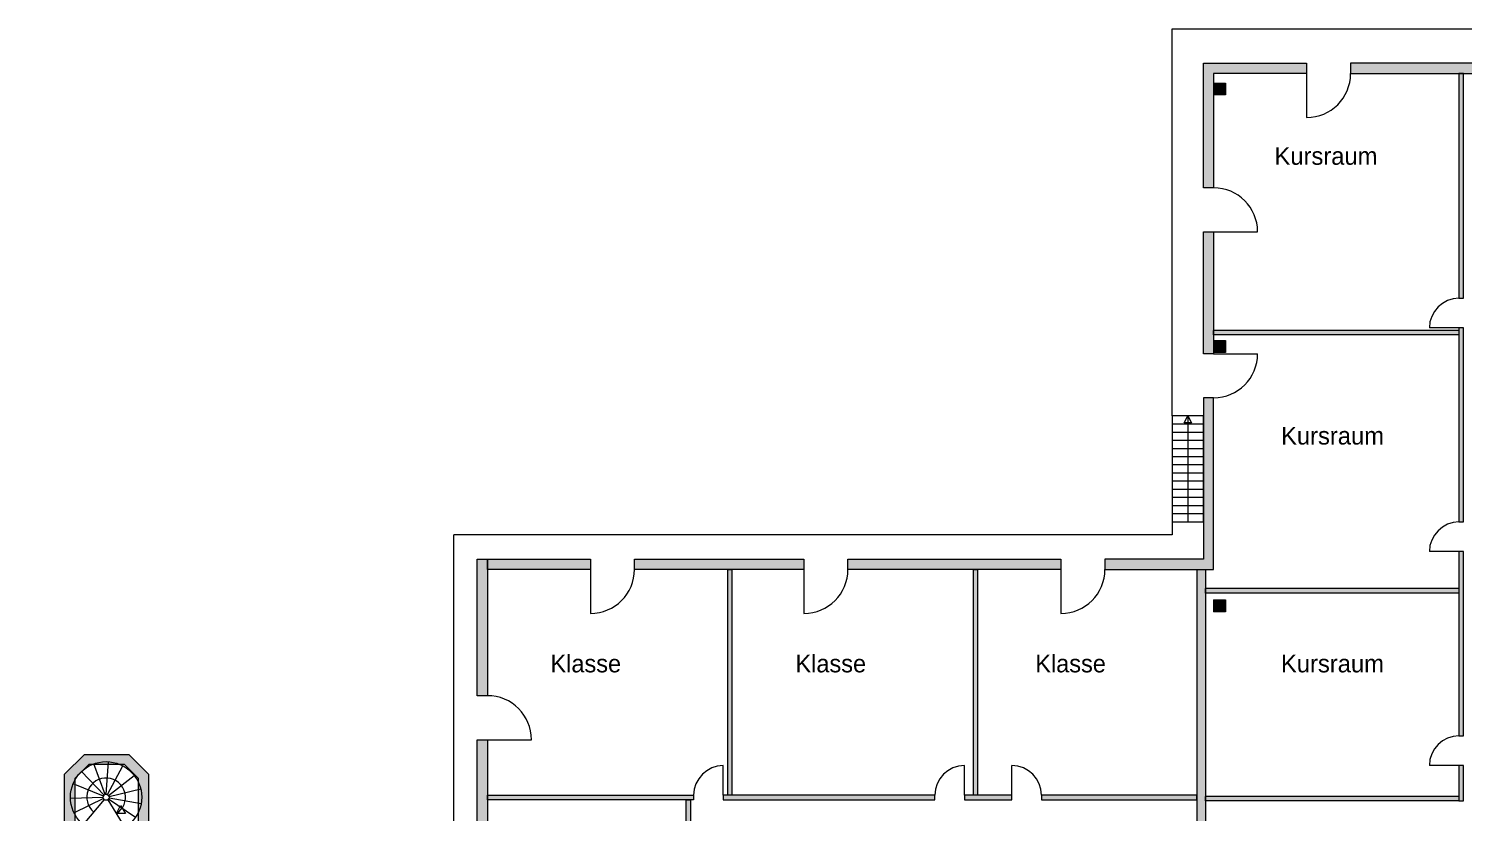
# Model space of a CAD drawing. Header units: inches. Extents: x 27710 to 119880, y 21459 to 82933.
# Drawn here: x 27710 to 76623, y 54397 to 81119 of the extents above; entities that cross this region are included whole.
import ezdxf

# ---------------------------------------------------------------- set-up
doc = ezdxf.new("R2010")
doc.units = ezdxf.units.IN
doc.header["$LTSCALE"] = 250
doc.header["$MEASUREMENT"] = 0
doc.header["$PDMODE"] = 34
doc.header["$PDSIZE"] = 5
doc.linetypes.add('Standardmuster', pattern=[0])
doc.linetypes.add('Volllinie', pattern=[0])
doc.layers.add('Grundebene_Ebene_2', color=7, linetype='Continuous')
doc.styles.add('ARIAL', font='arial.ttf', dxfattribs={"height": 0.2})

# ---------------------------------------------------------------- blocks, each defined once
blk = doc.blocks.new('Color_Area-89')
at = {"layer": 'Grundebene_Ebene_2', "true_color": 0x000000, "transparency": 33554687}
h = blk.add_hatch(color=18, dxfattribs=at)
h.paths.add_polyline_path([(43350, 52329), (31450, 52329), (31450, 55549), (30975, 56024), (29760, 56024), (29285, 55549), (29285, 50349), (32850, 50349), (32850, 48949), (27710, 48949), (27710, 49299), (32500, 49299), (32500, 49999), (28935, 49999), (28935, 55694), (29615, 56374), (31120, 56374), (31800, 55694), (31800, 52679), (43000, 52679), (43000, 56874), (43350, 56874)], flags=0)
h.paths.add_polyline_path([(43350, 63029), (43350, 58374), (43000, 58374), (43000, 63029)], flags=0)
at = {"layer": 'Grundebene_Ebene_2', "color": 18, "linetype": 'Volllinie', "lineweight": 9, "true_color": 0x000000}
for p, q in [((43000, 58374), (43000, 63029)), ((43000, 63029), (43350, 63029)), ((43350, 63029), (43350, 58374)), ((43350, 58374), (43000, 58374)), ((43000, 52679), (43000, 56874)), ((43000, 56874), (43350, 56874)), ((43350, 56874), (43350, 52329)), ((28935, 55694), (29615, 56374)), ((29615, 56374), (31120, 56374)), ((31120, 56374), (31800, 55694)), ((29760, 56024), (29285, 55549)), ((30975, 56024), (29760, 56024)), ((31450, 55549), (30975, 56024)), ((28935, 49999), (28935, 55694)), ((29285, 55549), (29285, 50349)), ((31450, 52329), (31450, 55549)), ((31800, 55694), (31800, 52679)), ((31800, 52679), (43000, 52679)), ((43350, 52329), (31450, 52329)), ((32500, 49999), (28935, 49999)), ((29285, 50349), (32850, 50349)), ((32500, 49299), (32500, 49999)), ((32850, 50349), (32850, 48949)), ((27710, 48949), (27710, 49299)), ((27710, 49299), (32500, 49299)), ((32850, 48949), (27710, 48949))]:
    blk.add_line(p, q, dxfattribs=at)
blk = doc.blocks.new('Color_Area-A9')
at = {"layer": 'Grundebene_Ebene_2', "true_color": 0x000000, "transparency": 33554687}
h = blk.add_hatch(color=18, dxfattribs=at)
h.paths.add_polyline_path([(71280, 79589), (68110, 79589), (68110, 75693), (67760, 75693), (67760, 79939), (71280, 79939)], flags=0)
h.paths.add_polyline_path([(43350, 46179), (43350, 41098), (43000, 41098), (43000, 46179)], flags=0)
h.paths.add_polyline_path([(43000, 32827), (43350, 32827), (43350, 39598), (43000, 39598)], flags=0)
h.paths.add_polyline_path([(43350, 28699), (43350, 31327), (43000, 31327), (43000, 28349), (46574, 28349), (46574, 28699)], flags=0)
h.paths.add_polyline_path([(52798, 28699), (52798, 28349), (48074, 28349), (48074, 28699)], flags=0)
h.paths.add_polyline_path([(58100, 28349), (58100, 28699), (54298, 28699), (54298, 28349)], flags=0)
h.paths.add_polyline_path([(59600, 28349), (59600, 28699), (64820, 28699), (64820, 28349)], flags=0)
h.paths.add_polyline_path([(104490, 42449), (104490, 59673), (104140, 59673), (104140, 42799), (69350, 42799), (69350, 28699), (66320, 28699), (66320, 28349), (69700, 28349), (69700, 42449)], flags=0)
h.paths.add_polyline_path([(104490, 64432), (104490, 67928), (104140, 67928), (104140, 64432)], flags=0)
h.paths.add_polyline_path([(104140, 62932), (104490, 62932), (104490, 61173), (104140, 61173)], flags=0)
h.paths.add_polyline_path([(104490, 69428), (104140, 69428), (104140, 71216), (104490, 71216)], flags=0)
h.paths.add_polyline_path([(104490, 79939), (97547, 79939), (97547, 79589), (104140, 79589), (104140, 72716), (104490, 72716)], flags=0)
h.paths.add_polyline_path([(96047, 79589), (96047, 79939), (88672, 79939), (88672, 79589)], flags=0)
h.paths.add_polyline_path([(87172, 79939), (79706, 79939), (79706, 79589), (87172, 79589)], flags=0)
h.paths.add_polyline_path([(72780, 79939), (72780, 79589), (78206, 79589), (78206, 79939)], flags=0)
h.paths.add_polyline_path([(68110, 74193), (68110, 70034), (67760, 70034), (67760, 74193)], flags=0)
h.paths.add_polyline_path([(67760, 63029), (64404, 63029), (64404, 62679), (68110, 62679), (68110, 68534), (67760, 68534)], flags=0)
h.paths.add_polyline_path([(55643, 63029), (62904, 63029), (62904, 62679), (55643, 62679)], flags=0)
h.paths.add_polyline_path([(54143, 63029), (54143, 62679), (48364, 62679), (48364, 63029)], flags=0)
h.paths.add_polyline_path([(46864, 62679), (43350, 62679), (43350, 63029), (46864, 63029)], flags=0)
at = {"layer": 'Grundebene_Ebene_2', "color": 18, "linetype": 'Volllinie', "lineweight": 9, "true_color": 0x000000}
for p, q in [((67760, 75693), (67760, 79939)), ((67760, 79939), (71280, 79939)), ((71280, 79939), (71280, 79589)), ((72780, 79939), (72780, 79589)), ((78206, 79939), (72780, 79939)), ((71280, 79589), (68110, 79589)), ((68110, 79589), (68110, 75693)), ((72780, 79589), (78206, 79589)), ((68110, 75693), (67760, 75693)), ((67760, 70034), (67760, 74193)), ((67760, 74193), (68110, 74193)), ((68110, 74193), (68110, 70034)), ((68110, 70034), (67760, 70034)), ((68110, 68534), (67760, 68534)), ((67760, 68534), (67760, 63029)), ((68110, 62679), (68110, 68534)), ((43350, 62679), (43350, 63029)), ((43350, 63029), (46864, 63029)), ((46864, 62679), (43350, 62679)), ((46864, 63029), (46864, 62679)), ((48364, 62679), (48364, 63029)), ((48364, 63029), (54143, 63029)), ((54143, 62679), (48364, 62679)), ((54143, 63029), (54143, 62679)), ((55643, 63029), (62904, 63029)), ((55643, 62679), (55643, 63029)), ((62904, 62679), (55643, 62679)), ((62904, 63029), (62904, 62679)), ((67760, 63029), (64404, 63029)), ((64404, 63029), (64404, 62679)), ((64404, 62679), (68110, 62679))]:
    blk.add_line(p, q, dxfattribs=at)
blk = doc.blocks.new('Color_Area-135')
at = {"layer": 'Grundebene_Ebene_2', "true_color": 0x000000, "transparency": 33554687}
blk.add_hatch(color=18, dxfattribs=at).paths.add_polyline_path([(67833, 62679), (67833, 53029), (67533, 53029), (67533, 62679)], flags=0)
at = {"layer": 'Grundebene_Ebene_2', "color": 18, "linetype": 'Volllinie', "lineweight": 9, "true_color": 0x000000}
for p, q in [((67533, 62679), (67533, 53029)), ((67533, 62679), (67833, 62679)), ((67833, 62679), (67833, 53029)), ((67833, 53029), (67533, 53029))]:
    blk.add_line(p, q, dxfattribs=at)
blk = doc.blocks.new('Color_Area-13A')
at = {"layer": 'Grundebene_Ebene_2', "true_color": 0x000000, "transparency": 33554687}
h = blk.add_hatch(color=18, dxfattribs=at)
h.paths.add_polyline_path([(76475, 54789), (76625, 54789), (76625, 55998), (76475, 55998)], flags=0)
h.paths.add_polyline_path([(76475, 70916), (76475, 64297), (76625, 64297), (76625, 70916)], flags=0)
h.paths.add_polyline_path([(76625, 63287), (76475, 63287), (76475, 57008), (76625, 57008)], flags=0)
h.paths.add_polyline_path([(76475, 71926), (76625, 71926), (76625, 79589), (76475, 79589)], flags=0)
at = {"layer": 'Grundebene_Ebene_2', "color": 18, "linetype": 'Volllinie', "lineweight": 9, "true_color": 0x000000}
for p, q in [((76625, 79589), (76475, 79589)), ((76475, 79589), (76475, 71926)), ((76625, 71926), (76625, 79589)), ((76475, 71926), (76625, 71926)), ((76475, 70916), (76475, 64297)), ((76625, 70916), (76475, 70916)), ((76625, 64297), (76625, 70916)), ((76475, 64297), (76625, 64297)), ((76625, 63287), (76475, 63287)), ((76475, 63287), (76475, 57008)), ((76625, 57008), (76625, 63287)), ((76475, 57008), (76625, 57008)), ((76625, 55998), (76475, 55998)), ((76475, 55998), (76475, 54789)), ((76625, 54789), (76625, 55998)), ((76475, 54789), (76625, 54789))]:
    blk.add_line(p, q, dxfattribs=at)
blk = doc.blocks.new('Color_Area-14B')
at = {"layer": 'Grundebene_Ebene_2', "true_color": 0x000000, "transparency": 33554687}
h = blk.add_hatch(color=18, dxfattribs=at)
h.paths.add_polyline_path([(51392, 54978), (51392, 54828), (58605, 54828), (58605, 54978)], flags=0)
h.paths.add_polyline_path([(67533, 54978), (62240, 54978), (62240, 54828), (67533, 54828)], flags=0)
h.paths.add_polyline_path([(61230, 54828), (61230, 54978), (59615, 54978), (59615, 54828)], flags=0)
h.paths.add_polyline_path([(50382, 54828), (43350, 54828), (43350, 54978), (50382, 54978)], flags=0)
at = {"layer": 'Grundebene_Ebene_2', "color": 18, "linetype": 'Volllinie', "lineweight": 9, "true_color": 0x000000}
for p, q in [((43350, 54828), (43350, 54978)), ((43350, 54978), (50382, 54978)), ((50382, 54828), (43350, 54828)), ((50382, 54978), (50382, 54828)), ((51392, 54978), (51392, 54828)), ((58605, 54978), (51392, 54978)), ((51392, 54828), (58605, 54828)), ((58605, 54828), (58605, 54978)), ((61230, 54978), (59615, 54978)), ((59615, 54978), (59615, 54828)), ((59615, 54828), (61230, 54828)), ((61230, 54828), (61230, 54978)), ((67533, 54978), (62240, 54978)), ((62240, 54978), (62240, 54828)), ((62240, 54828), (67533, 54828)), ((67533, 54828), (67533, 54978))]:
    blk.add_line(p, q, dxfattribs=at)
blk = doc.blocks.new('Color_Area-15C')
at = {"layer": 'Grundebene_Ebene_2', "true_color": 0x000000, "transparency": 33554687}
blk.add_hatch(color=18, dxfattribs=at).paths.add_polyline_path([(76475, 54789), (67833, 54789), (67833, 54939), (76475, 54939)], flags=0)
at = {"layer": 'Grundebene_Ebene_2', "color": 18, "linetype": 'Volllinie', "lineweight": 9, "true_color": 0x000000}
for p, q in [((67833, 54789), (67833, 54939)), ((76475, 54939), (67833, 54939)), ((76475, 54789), (67833, 54789)), ((76475, 54939), (76475, 54789))]:
    blk.add_line(p, q, dxfattribs=at)
blk = doc.blocks.new('Color_Area-161')
at = {"layer": 'Grundebene_Ebene_2', "true_color": 0x000000, "transparency": 33554687}
blk.add_hatch(color=18, dxfattribs=at).paths.add_polyline_path([(76475, 61875), (67833, 61875), (67833, 62025), (76475, 62025)], flags=0)
at = {"layer": 'Grundebene_Ebene_2', "color": 18, "linetype": 'Volllinie', "lineweight": 9, "true_color": 0x000000}
for p, q in [((67833, 61875), (67833, 62025)), ((76475, 62025), (67833, 62025)), ((76475, 61875), (67833, 61875)), ((76475, 62025), (76475, 61875))]:
    blk.add_line(p, q, dxfattribs=at)
blk = doc.blocks.new('Color_Area-1B4')
at = {"layer": 'Grundebene_Ebene_2', "true_color": 0x000000, "transparency": 33554687}
blk.add_hatch(color=18, dxfattribs=at).paths.add_polyline_path([(76475, 70681), (68110, 70681), (68110, 70831), (76475, 70831)], flags=0)
at = {"layer": 'Grundebene_Ebene_2', "color": 18, "linetype": 'Volllinie', "lineweight": 9, "true_color": 0x000000}
for p, q in [((68110, 70681), (68110, 70831)), ((76475, 70831), (68110, 70831)), ((76475, 70681), (68110, 70681)), ((76475, 70831), (76475, 70681))]:
    blk.add_line(p, q, dxfattribs=at)
blk = doc.blocks.new('Color_Area-1EB')
at = {"layer": 'Grundebene_Ebene_2', "true_color": 0x000000, "transparency": 33554687}
blk.add_hatch(color=18, dxfattribs=at).paths.add_polyline_path([(59923, 54978), (59923, 62679), (60073, 62679), (60073, 54978)], flags=0)
at = {"layer": 'Grundebene_Ebene_2', "color": 18, "linetype": 'Volllinie', "lineweight": 9, "true_color": 0x000000}
for p, q in [((59923, 54978), (59923, 62679)), ((59923, 62679), (60073, 62679)), ((60073, 54978), (60073, 62679)), ((60073, 54978), (59923, 54978))]:
    blk.add_line(p, q, dxfattribs=at)
blk = doc.blocks.new('Color_Area-1F0')
at = {"layer": 'Grundebene_Ebene_2', "true_color": 0x000000, "transparency": 33554687}
blk.add_hatch(color=18, dxfattribs=at).paths.add_polyline_path([(51689, 62679), (51689, 54978), (51539, 54978), (51539, 62679)], flags=0)
at = {"layer": 'Grundebene_Ebene_2', "color": 18, "linetype": 'Volllinie', "lineweight": 9, "true_color": 0x000000}
for p, q in [((51539, 62679), (51539, 54978)), ((51539, 62679), (51689, 62679)), ((51689, 62679), (51689, 54978)), ((51689, 54978), (51539, 54978))]:
    blk.add_line(p, q, dxfattribs=at)
blk = doc.blocks.new('Color_Area-1F5')
at = {"layer": 'Grundebene_Ebene_2', "true_color": 0x000000, "transparency": 33554687}
h = blk.add_hatch(color=18, dxfattribs=at)
h.paths.add_polyline_path([(50273, 52249), (51840, 52249), (51840, 44119), (51690, 44119), (51690, 52099), (50123, 52099), (50123, 52697), (50273, 52697)], flags=0)
h.paths.add_polyline_path([(51690, 36069), (51690, 36297), (51840, 36297), (51840, 35919), (50620, 35919), (50620, 28699), (50470, 28699), (50470, 36069)], flags=0)
h.paths.add_polyline_path([(51840, 43109), (51690, 43109), (51690, 37307), (51840, 37307)], flags=0)
h.paths.add_polyline_path([(50123, 53707), (50123, 54828), (50273, 54828), (50273, 53707)], flags=0)
at = {"layer": 'Grundebene_Ebene_2', "color": 18, "linetype": 'Volllinie', "lineweight": 9, "true_color": 0x000000}
for p, q in [((50123, 53707), (50123, 54828)), ((50123, 54828), (50273, 54828)), ((50273, 54828), (50273, 53707)), ((50273, 53707), (50123, 53707)), ((50123, 52099), (50123, 52697)), ((50123, 52697), (50273, 52697)), ((50273, 52697), (50273, 52249)), ((51690, 52099), (50123, 52099)), ((50273, 52249), (51840, 52249)), ((51690, 44119), (51690, 52099)), ((51840, 52249), (51840, 44119)), ((51840, 44119), (51690, 44119)), ((51840, 43109), (51690, 43109)), ((51690, 43109), (51690, 37307)), ((51840, 37307), (51840, 43109)), ((51690, 37307), (51840, 37307)), ((51690, 36069), (51690, 36297)), ((51690, 36297), (51840, 36297)), ((51840, 36297), (51840, 35919)), ((50470, 28699), (50470, 36069)), ((50470, 36069), (51690, 36069)), ((51840, 35919), (50620, 35919)), ((50620, 35919), (50620, 28699)), ((50620, 28699), (50470, 28699))]:
    blk.add_line(p, q, dxfattribs=at)
blk = doc.blocks.new('door-2A3')
at = {"layer": 'Grundebene_Ebene_2', "color": 18, "linetype": 'Standardmuster', "lineweight": 13, "true_color": 0x000000}
blk.add_line((51392, 54978), (51392, 55988), dxfattribs=at)
blk.add_arc((51392, 54978), 1010, 90, 180, dxfattribs=at)
blk = doc.blocks.new('door-2AB')
at = {"layer": 'Grundebene_Ebene_2', "color": 18, "linetype": 'Standardmuster', "lineweight": 13, "true_color": 0x000000}
blk.add_line((59615, 54978), (59615, 55988), dxfattribs=at)
blk.add_arc((59615, 54978), 1010, 90, 180, dxfattribs=at)
blk = doc.blocks.new('door-2B3')
at = {"layer": 'Grundebene_Ebene_2', "color": 18, "linetype": 'Standardmuster', "lineweight": 13, "true_color": 0x000000}
blk.add_line((61230, 54978), (61230, 55988), dxfattribs=at)
blk.add_arc((61230, 54978), 1010, 0, 90, dxfattribs=at)
blk = doc.blocks.new('door-313')
at = {"layer": 'Grundebene_Ebene_2', "color": 18, "linetype": 'Standardmuster', "lineweight": 13, "true_color": 0x000000}
blk.add_line((76475, 55998), (75465, 55998), dxfattribs=at)
blk.add_arc((76475, 55998), 1010, 90, 180, dxfattribs=at)
blk = doc.blocks.new('door-32B')
at = {"layer": 'Grundebene_Ebene_2', "color": 18, "linetype": 'Standardmuster', "lineweight": 13, "true_color": 0x000000}
blk.add_line((76475, 70916), (75465, 70916), dxfattribs=at)
blk.add_arc((76475, 70916), 1010, 90, 180, dxfattribs=at)
blk = doc.blocks.new('door-33B')
at = {"layer": 'Grundebene_Ebene_2', "color": 18, "linetype": 'Standardmuster', "lineweight": 13, "true_color": 0x000000}
blk.add_line((76475, 63287), (75465, 63287), dxfattribs=at)
blk.add_arc((76475, 63287), 1010, 90, 180, dxfattribs=at)
blk = doc.blocks.new('Treppe_gerade_3_01x1_01_links-44B')
at = {"layer": 'Grundebene_Ebene_2', "color": 18, "linetype": 'Volllinie', "lineweight": 13, "true_color": 0x000000}
for p, q in [((66700, 67919), (66700, 64307)), ((67760, 67919), (66700, 67919)), ((66700, 67642), (67760, 67642)), ((67230, 67919), (67230, 64307)), ((67760, 64307), (67760, 67919)), ((66700, 67364), (67760, 67364)), ((66700, 67086), (67760, 67086)), ((66700, 66808), (67760, 66808)), ((66700, 66530), (67760, 66530)), ((66700, 66252), (67760, 66252)), ((66700, 65975), (67760, 65975)), ((66700, 65697), (67760, 65697)), ((66700, 65419), (67760, 65419)), ((66700, 65141), (67760, 65141)), ((66700, 64863), (67760, 64863)), ((66700, 64585), (67760, 64585)), ((66700, 64307), (67760, 64307))]:
    blk.add_line(p, q, dxfattribs=at)
at = {"layer": 'Grundebene_Ebene_2', "color": 18, "linetype": 'Standardmuster', "lineweight": 13, "true_color": 0x000000}
for p, q in [((67109, 67679), (67230, 67919)), ((67351, 67679), (67109, 67679)), ((67230, 67919), (67351, 67679))]:
    blk.add_line(p, q, dxfattribs=at)
blk.add_point((67230, 64307), dxfattribs=at)
blk = doc.blocks.new('Spindeltreppe_rechts_1_80-482')
at = {"layer": 'Grundebene_Ebene_2', "color": 18, "linetype": 'Volllinie', "lineweight": 13, "true_color": 0x000000}
for p, q in [((30280, 54982), (29507, 55784)), ((30316, 55005), (29936, 56051)), ((30357, 55010), (30436, 56121)), ((30398, 54999), (30921, 55982)), ((30256, 54947), (29224, 55365)), ((30430, 54972), (31308, 55657)), ((30249, 54906), (29136, 54868)), ((30259, 54865), (29258, 54378)), ((30285, 54832), (29569, 53979)), ((30404, 54824), (30993, 53879)), ((30434, 54853), (31357, 54229)), ((30449, 54934), (31529, 55203)), ((30450, 54892), (31547, 54698))]:
    blk.add_line(p, q, dxfattribs=at)
at = {"layer": 'Grundebene_Ebene_2', "color": 18, "linetype": 'Standardmuster', "lineweight": 13, "true_color": 0x000000}
for p, q in [((30699, 54351), (30845, 54626)), ((31010, 54362), (30699, 54351)), ((30845, 54626), (31010, 54362))]:
    blk.add_line(p, q, dxfattribs=at)
at = {"layer": 'Grundebene_Ebene_2', "color": 18, "linetype": 'Volllinie', "lineweight": 13, "true_color": 0x000000}
for radius in [1215, 101]:
    blk.add_circle((30350, 54909), radius, dxfattribs=at)
blk.add_arc((30350, 54909), 658, 301.9581, 229.9581, dxfattribs=at)
at = {"layer": 'Grundebene_Ebene_2', "color": 18, "linetype": 'Standardmuster', "lineweight": 13, "true_color": 0x000000}
blk.add_point((29927, 54406), dxfattribs=at)
blk = doc.blocks.new('Color_Area-498')
at = {"layer": 'Grundebene_Ebene_2', "true_color": 0x000000, "transparency": 33554687}
blk.add_hatch(color=18, dxfattribs=at).paths.add_polyline_path([(68510, 79263), (68510, 78863), (68110, 78863), (68110, 79263)], flags=0)
at = {"layer": 'Grundebene_Ebene_2', "color": 18, "linetype": 'Volllinie', "lineweight": 9, "true_color": 0x000000}
for p, q in [((68110, 79263), (68110, 78863)), ((68110, 79263), (68510, 79263)), ((68510, 79263), (68510, 78863)), ((68510, 78863), (68110, 78863))]:
    blk.add_line(p, q, dxfattribs=at)
blk = doc.blocks.new('Color_Area-4B1')
at = {"layer": 'Grundebene_Ebene_2', "true_color": 0x000000, "transparency": 33554687}
blk.add_hatch(color=18, dxfattribs=at).paths.add_polyline_path([(68510, 70482), (68510, 70082), (68110, 70082), (68110, 70482)], flags=0)
at = {"layer": 'Grundebene_Ebene_2', "color": 18, "linetype": 'Volllinie', "lineweight": 9, "true_color": 0x000000}
for p, q in [((68110, 70482), (68110, 70082)), ((68110, 70482), (68510, 70482)), ((68510, 70482), (68510, 70082)), ((68510, 70082), (68110, 70082))]:
    blk.add_line(p, q, dxfattribs=at)
blk = doc.blocks.new('Color_Area-4CA')
at = {"layer": 'Grundebene_Ebene_2', "true_color": 0x000000, "transparency": 33554687}
blk.add_hatch(color=18, dxfattribs=at).paths.add_polyline_path([(68510, 61639), (68510, 61239), (68110, 61239), (68110, 61639)], flags=0)
at = {"layer": 'Grundebene_Ebene_2', "color": 18, "linetype": 'Volllinie', "lineweight": 9, "true_color": 0x000000}
for p, q in [((68110, 61639), (68110, 61239)), ((68110, 61639), (68510, 61639)), ((68510, 61639), (68510, 61239)), ((68510, 61239), (68110, 61239))]:
    blk.add_line(p, q, dxfattribs=at)
blk = doc.blocks.new('door-544')
at = {"layer": 'Grundebene_Ebene_2', "color": 18, "linetype": 'Standardmuster', "lineweight": 13, "true_color": 0x000000}
blk.add_line((46864, 62679), (46864, 61179), dxfattribs=at)
blk.add_arc((46864, 62679), 1500, 270, 0, dxfattribs=at)
blk = doc.blocks.new('door-54C')
at = {"layer": 'Grundebene_Ebene_2', "color": 18, "linetype": 'Standardmuster', "lineweight": 13, "true_color": 0x000000}
blk.add_line((54143, 62679), (54143, 61179), dxfattribs=at)
blk.add_arc((54143, 62679), 1500, 270, 0, dxfattribs=at)
blk = doc.blocks.new('door-554')
at = {"layer": 'Grundebene_Ebene_2', "color": 18, "linetype": 'Standardmuster', "lineweight": 13, "true_color": 0x000000}
blk.add_line((62904, 62679), (62904, 61179), dxfattribs=at)
blk.add_arc((62904, 62679), 1500, 270, 0, dxfattribs=at)
blk = doc.blocks.new('door-55C')
at = {"layer": 'Grundebene_Ebene_2', "color": 18, "linetype": 'Standardmuster', "lineweight": 13, "true_color": 0x000000}
blk.add_line((68110, 70034), (69610, 70034), dxfattribs=at)
blk.add_arc((68110, 70034), 1500, 270, 0, dxfattribs=at)
blk = doc.blocks.new('door-564')
at = {"layer": 'Grundebene_Ebene_2', "color": 18, "linetype": 'Standardmuster', "lineweight": 13, "true_color": 0x000000}
blk.add_line((68110, 74193), (69610, 74193), dxfattribs=at)
blk.add_arc((68110, 74193), 1500, 0, 90, dxfattribs=at)
blk = doc.blocks.new('door-56C')
at = {"layer": 'Grundebene_Ebene_2', "color": 18, "linetype": 'Standardmuster', "lineweight": 13, "true_color": 0x000000}
blk.add_line((71280, 79589), (71280, 78089), dxfattribs=at)
blk.add_arc((71280, 79589), 1500, 270, 0, dxfattribs=at)
blk = doc.blocks.new('door-5E4')
at = {"layer": 'Grundebene_Ebene_2', "color": 18, "linetype": 'Standardmuster', "lineweight": 13, "true_color": 0x000000}
blk.add_line((43350, 56874), (44850, 56874), dxfattribs=at)
blk.add_arc((43350, 56874), 1500, 0, 90, dxfattribs=at)

msp = doc.modelspace()

# ---------------------------------------------------------------- linework, layer by layer
at = {"layer": 'Grundebene_Ebene_2', "color": 18, "linetype": 'Volllinie', "lineweight": 9, "true_color": 0x000000}
for p, q in [((66700, 67919), (66700, 81119)), ((66700, 81119), (66820, 81119)), ((66820, 81119), (105570, 81119)), ((66700, 64307), (66700, 63859)), ((66700, 63859), (42203, 63859)), ((42203, 63829), (42203, 63859)), ((42203, 52679), (42203, 63829))]:
    msp.add_line(p, q, dxfattribs=at)

# ---------------------------------------------------------------- block references
at = {"layer": 'Grundebene_Ebene_2'}
for name in ['Color_Area-A9', 'Color_Area-498', 'door-56C', 'Color_Area-13A', 'door-564', 'door-32B', 'Color_Area-1B4', 'Color_Area-4B1', 'door-55C', 'Treppe_gerade_3_01x1_01_links-44B', 'door-33B', 'Color_Area-89', 'door-544', 'Color_Area-1F0', 'door-54C', 'Color_Area-1EB', 'door-554', 'Color_Area-135', 'Color_Area-161', 'Color_Area-4CA', 'door-5E4', 'door-313', 'Spindeltreppe_rechts_1_80-482', 'door-2A3', 'door-2AB', 'door-2B3', 'Color_Area-14B', 'Color_Area-1F5', 'Color_Area-15C']:
    msp.add_blockref(name, (0, 0), dxfattribs=at)

# ---------------------------------------------------------------- texts
at = {"layer": 'Grundebene_Ebene_2', "color": 18, "lineweight": 18, "true_color": 0x000000, "style": 'ARIAL'}
for s, width, p in [('Kursraum', 0.966448, (70185, 76479)), ('Kursraum', 0.966448, (70408, 66939)), ('Klasse', 0.957542, (45500, 59169)), ('Klasse', 0.957542, (53853, 59169)), ('Klasse', 0.957542, (62028, 59169)), ('Kursraum', 0.966448, (70406, 59169))]:
    msp.add_text(s, height=600, dxfattribs=dict(at, width=width)).set_placement(p)

doc.saveas('drawing.dxf')
